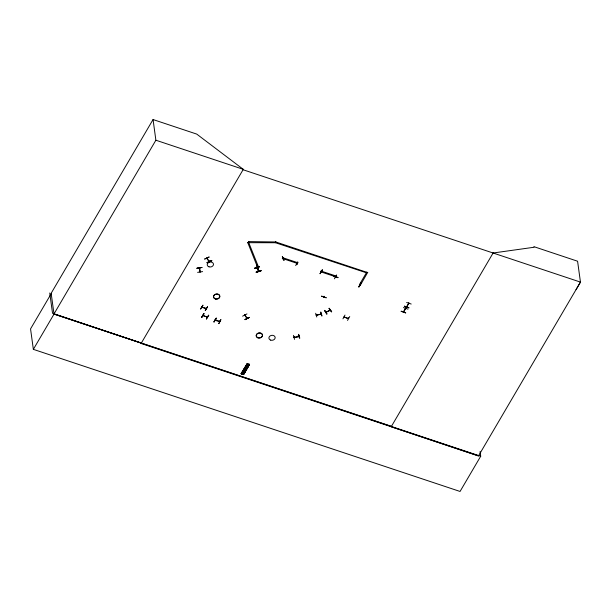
<?xml version="1.0" encoding="UTF-8"?>
<svg xmlns="http://www.w3.org/2000/svg" width="611" height="611" viewBox="0 0 611 611"><rect width="100%" height="100%" fill="white"/><g stroke="black" fill="none" stroke-linecap="round" stroke-linejoin="round"><path stroke-width="0.92" d="M199.919 271.269L200.018 271.971L200.125 271.505M247.676 242.422L257.766 267.755L258.705 267.473L248.646 242.399L248.692 241.36M366.401 272.773L275.485 242.735L275.53 241.696M199.4 268.092L200.018 271.926L199.896 271.315M199.667 268.366L199.377 267.71M321.63 296.243L326.167 297.763M401.167 311.343L405.696 312.878M404.375 306.279L408.889 307.86M408.896 307.837L404.367 306.111M258.369 271.124L258.59 271.047M258.109 266.503L257.727 267.038L257.651 266.518M282.962 258.186L283.092 258.69L283.076 258.193M325.732 311.9L326.266 311.969M329.803 310.335L330.207 310.113L325.854 312.137M323.799 296.587L323.845 296.984L324.09 296.572M323.845 296.885L324.181 296.366M335.347 277.363L335.538 276.6M405.574 308.074L403.359 312.068L403.718 311.473M405.742 308.509L405.727 308.127M408.912 303.102L406.567 307.005L406.926 306.409M408.591 303.636L408.774 303.316M294.051 337.371L294.624 337.409L294.441 336.936M298.978 336.264L298.527 336.546L298.481 336.027L298.542 336.524M298.939 335.966C299.589 337.28 293.845 338.051 294.059 337.066M321.126 314.046L316.254 315.123L316.781 315.169M320.676 313.802L320.683 314.314L321.058 314.023M321.019 313.718L321.119 314.237L321.134 313.741M326.74 314.069L324.617 310.365L326.923 313.833M335.745 277.096L335.653 276.592M401.16 311.175L405.712 312.893M256.75 265.098L258.415 268.787M199.415 268.008L199.476 268.405M294.563 339.365L293.501 335.332M315.673 313.26L316.773 316.987M257.567 266.595L258.14 266.717M283.084 258.667L282.618 258.613M206.953 257.888L207.076 258.644L207.213 258.178M244.767 315.268L247.15 318.598L247.035 317.972M576.081 289.675L580.45 282.099L577.586 261.218L533.915 246.668L533.991 247.264L493.092 253.007M153.056 119.542L155.881 140.217L243.3 169.331L141.103 343.451L478.55 455.837L580.45 282.099L243.002 169.721L243.239 169.308L196.734 134.092L153.056 119.542L51.156 293.28L54.012 314.123L33.353 349.347L460.052 491.458L480.712 456.226L480.078 451.582M51.209 293.662L30.55 328.886L33.353 349.347M155.881 140.217L53.989 313.947L391.437 426.333M203.776 313.68L201.584 317.415L203.982 313.726M201.836 317.499L204.005 313.596M203.043 315.261L202.967 315.765L202.928 315.268M207.014 316.628L207.007 317.117L207.091 316.605M206.419 319.003L208.55 315.108M206.442 319.011L208.802 315.337M216.088 318.232L213.881 321.982L216.271 318.163M216.302 318.163L214.087 322.02M215.744 320.088L215.148 319.965M215.225 319.836L215.263 320.332L219.693 321.76L219.387 321.172M218.929 323.647L220.846 319.675M247.715 242.682L275.485 242.735L275.874 241.757M297.863 262.501L297.473 263.478L282.313 258.43L282.71 257.452M321.172 270.841L320.828 271.666M336.333 275.889L335.943 276.867L320.783 271.819L320.798 271.353M359.818 284.634C359.887 285.94 358.565 284 360.429 285.062L367.7 272.361M493.337 252.603L391.2 426.745L478.466 455.982M200.5 308.983L202.905 305.301M200.706 309.021L202.944 305.172M202.18 307.127L206.434 308.677L205.854 308.356M202.287 306.943L202.356 307.295M206.037 308.517L205.938 308.227M205.281 310.602L207.503 306.722M207.564 306.882L205.288 310.449M297.717 261.821L295.686 265.602M320.08 273.591L322.356 270.031M322.295 270.031L320.08 273.751L322.272 269.856M336.63 274.927L334.431 278.822M335.974 276.699L335.683 276.913M358.756 286.765L361.002 283.053L359.024 287.002M358.779 286.933L361.009 283.061M344.986 315.062L342.954 318.843M344.543 316.758L344.428 316.949M349.736 316.529L347.537 320.424M243.491 374.428L241.07 373.711L247.134 363.644L249.555 364.37L243.674 374.619L242.888 374.344L249.112 364.217L243.209 374.467L249.548 364.37L243.522 374.505L249.403 364.439M241.131 373.741L247.295 363.583L241.421 373.833M247.875 363.904L241.834 373.985L247.738 363.736L241.528 373.879L241.07 373.711M242.903 374.36L249.112 364.217M405.757 308.479L403.558 312.106L403.558 311.419M406.72 306.737L408.935 303.064M407.949 309.174L403.459 307.547M411.188 304.034L406.643 302.491M321.149 314.199L316.399 315.299L316.292 314.787M258.69 271.353L256.91 267.725M256.864 267.427L257.063 268.137L257.116 267.435M206.839 258.262L209.229 261.684L209.107 260.966M324.029 296.312L324.029 297.03L324.235 296.679M408.782 303.01L408.713 303.438M406.811 307.012L406.766 306.348M403.596 312.122L403.489 311.442M326.221 311.992L326.236 311.755M324.074 296.969L323.952 296.335M408.774 303.728L408.53 303.331M405.322 308.395L405.589 308.769M333.4 276.187L337.944 277.715M283.137 258.667L282.633 258.644L283.076 258.468M326.908 313.993L324.594 310.388M330.093 309.83L330.261 310.319L330.207 309.823M202.967 315.566L203.402 315.666M207.007 316.91L207.427 316.765M219.777 321.348L215.347 319.828M256.559 265.159L258.193 268.886M258.407 268.657L256.788 264.93L258.453 268.817M297.328 263.853L296.954 263.41M297.305 264.013L296.816 263.883L297.381 263.883M348.568 318.125C349.859 319.782 342.275 315.94 344.65 317.124M348.178 318.323L348.614 318.423M326.282 312.168L326.106 311.679M330.261 310.319L325.915 312.328L325.8 311.824M257.666 266.854L258.193 266.847M209.115 257.094L204.563 259.102L209.008 256.971M207.221 262.89C221.587 256.192 197.498 267.129 211.559 260.607M211.505 260.408L207.076 262.562M242.598 316.177L246.951 313.924M245.003 319.492L249.464 317.384L245.026 319.53M331.704 311.793L329.13 308.28M258.117 266.923L257.979 266.411M203.012 315.582L207.519 317.078M202.852 315.398L207.412 317.224L207.404 316.712M294.143 337.333L298.825 335.951M321.042 271.941L320.699 271.819M247.738 363.736L241.834 373.985M316.735 315.223L316.635 314.711M294.594 337.432L294.502 336.966M254.581 268.397L259.362 266.862M283.962 260.416L282.305 256.521L283.97 260.24M256.215 272.025C271.085 267.503 246.073 275.576 260.989 270.474M256.33 272.376L261.103 270.849M329.902 310.457L329.78 309.976M405.544 308.799L405.475 308.135M320.653 312.168L321.737 315.872M298.458 334.393L299.543 338.097M329.169 308.41L331.452 311.732M282.748 258.774L282.626 258.293M196.963 268.145L201.989 267.458L196.994 268.359M196.986 268.282L201.981 267.442M202.615 271.597L197.605 272.361M294.197 337.524L294.097 337.012M316.353 315.284L316.2 314.848M247.279 318.171L247.325 318.56L245.034 315.192M248.73 241.612L275.561 241.956M320.897 312.091L321.997 315.963M298.703 334.316L299.802 338.189M257.063 268.137L257.032 267.374M207.06 258.606L209.359 261.569L209.176 260.981M348.499 318.614L344.115 317.101L344.108 316.658M206.251 308.792L206.319 308.311M335.89 277.203L335.905 276.615M199.591 267.985L200.194 271.941L200.095 271.246M275.912 242.009L367.73 272.621M282.74 257.705L297.901 262.753M321.21 271.093L336.363 276.141M54.012 314.123L480.712 456.226M141.347 343.046L52.538 313.29L49.758 293.005M320.767 271.674L321.111 271.46M359.428 285.016L359.703 284.825M321.615 296.106L326.19 297.778M201.859 306.837L201.851 307.318L206.205 308.494M246.676 364.614L248.937 365.393M244.033 368.998L246.294 369.77M243.415 370.014L245.683 370.793M242.873 370.923L245.133 371.702M242.262 371.946L244.522 372.725M241.849 372.626L244.11 373.405M247.111 318.621L247.043 317.919M219.288 321.646L219.318 321.195M359.841 284.955L359.428 284.55M220.876 319.69L218.723 323.563M257.132 267.74L258.529 271.406M329.108 308.288L331.513 311.854M245.057 319.69L249.448 317.361M366.821 272.048L359.512 284.512M348.255 318.018L348.171 318.522L348.148 318.11M335.279 277.012L335.324 277.402M320.691 271.444L320.714 271.857M296.839 263.417L296.877 263.914M258.338 270.772L258.461 271.383M245.156 315.131L245.202 315.52M244.896 314.848L245.019 315.559M244.744 314.917L244.782 315.314M219.7 321.279L219.593 321.47M215.66 319.935L215.553 320.118M199.553 267.679L199.66 268.42M203.364 315.368L203.249 315.551M333.507 276.042L338.036 277.577L333.491 276.035M259.293 266.717L254.512 268.267L259.293 266.717M208.993 266.824A3.154 2.497 -7.8 0 0 213.491 264.158A3.154 2.497 -7.8 0 0 208.588 262.524A3.154 2.497 -7.8 0 0 208.993 266.824M270.673 340.121A3.147 2.49 -7.8 0 0 275.164 337.455A3.147 2.49 -7.8 0 0 270.268 335.829A3.147 2.49 -7.8 0 0 270.673 340.121M258.002 337.852A3.147 2.49 -7.8 0 0 262.493 335.187A3.147 2.49 -7.8 0 0 257.598 333.553A3.147 2.49 -7.8 0 0 258.002 337.852M257.987 337.715A3.147 2.49 -7.8 0 0 262.47 335.049A3.147 2.49 -7.8 0 0 257.582 333.423A3.147 2.49 -7.8 0 0 257.987 337.715M215.309 298.924A3.154 2.497 -7.8 0 0 219.807 296.259A3.154 2.497 -7.8 0 0 214.904 294.624A3.154 2.497 -7.8 0 0 215.309 298.924M215.293 298.794A3.154 2.497 -7.8 0 0 219.792 296.121A3.154 2.497 -7.8 0 0 214.889 294.487A3.154 2.497 -7.8 0 0 215.293 298.794"/></g></svg>
